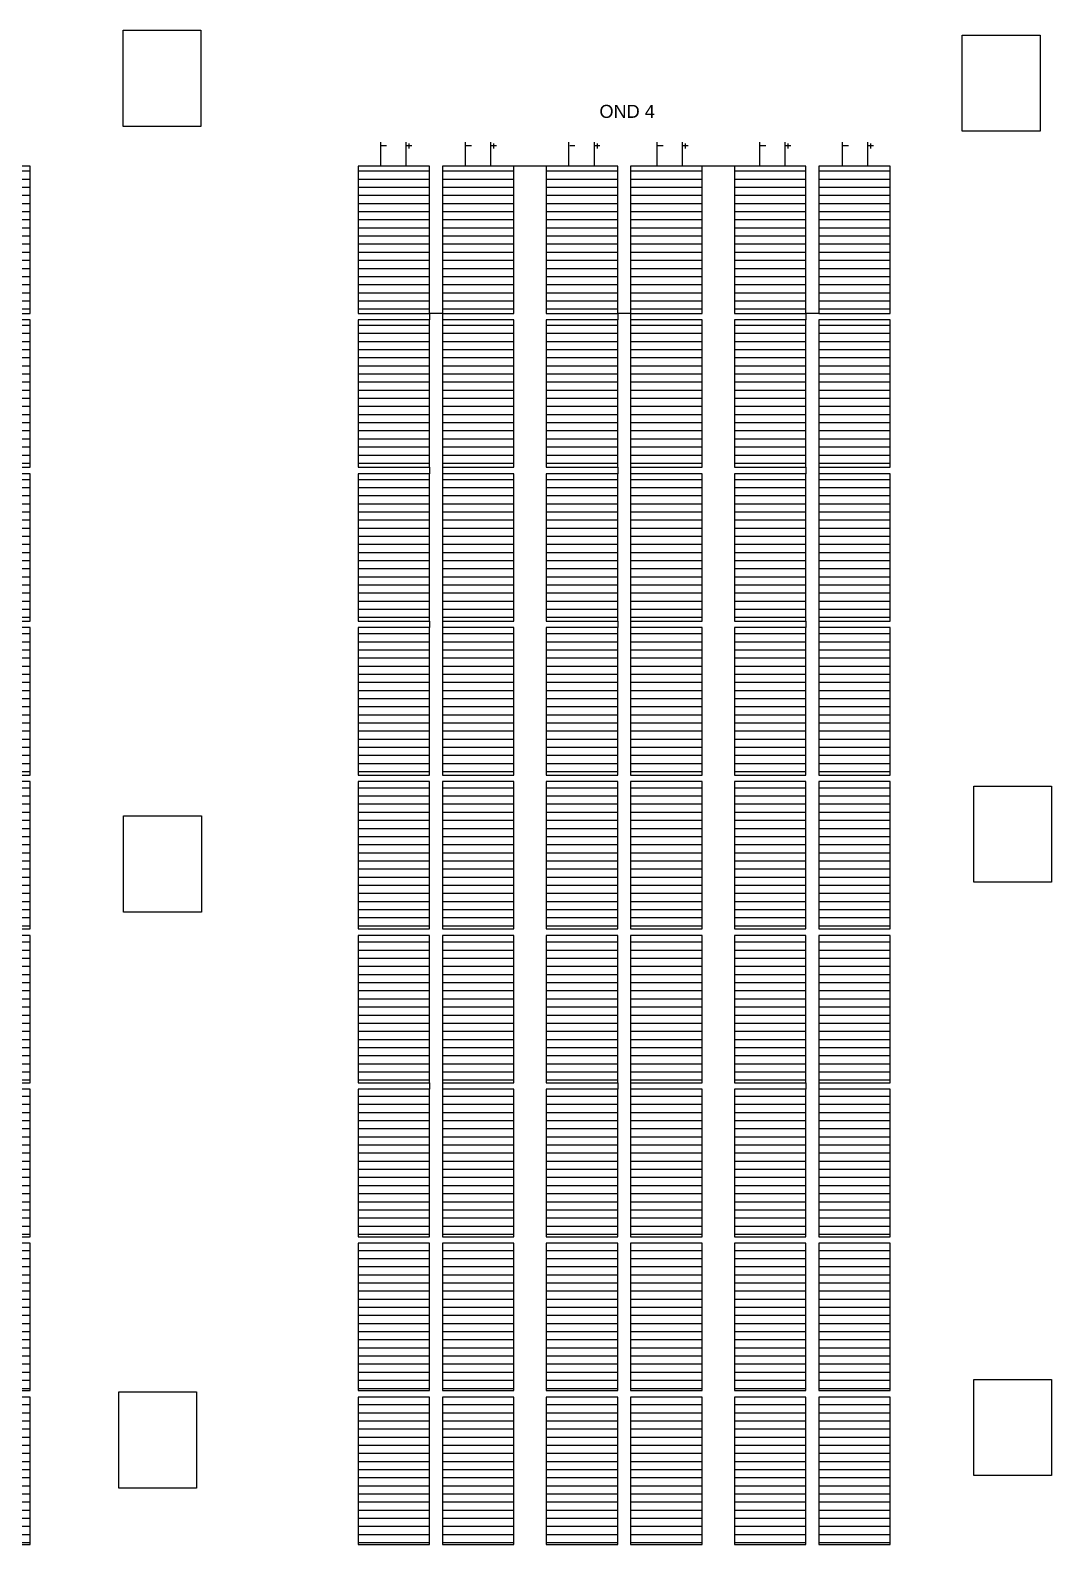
# Model space of a CAD drawing. Header units: inches. Extents: x 38 to 634, y 49 to 167.
# Drawn here: x 359.46 to 375.2, y 74.3 to 97.67 of the extents above; entities that cross this region are included whole.
import ezdxf

# ---------------------------------------------------------------- set-up
doc = ezdxf.new("R2010")
doc.units = ezdxf.units.IN
doc.header["$MEASUREMENT"] = 0
doc.styles.get("Standard").update_dxf_attribs({"font": 'arial.ttf'})

msp = doc.modelspace()

# ---------------------------------------------------------------- hatches: boundary and pattern name
at = {"true_color": 0x997378}
h = msp.add_hatch(dxfattribs=at)
h.set_pattern_fill('LINE', color=8)
h.paths.add_polyline_path([(359.464, 95.576), (358.364, 95.576), (358.364, 93.306), (359.464, 93.306)])
h.paths.add_polyline_path([(359.464, 93.206), (358.364, 93.206), (358.364, 90.936), (359.464, 90.936)])
h.paths.add_polyline_path([(359.464, 90.836), (358.364, 90.836), (358.364, 88.566), (359.464, 88.566)])
h.paths.add_polyline_path([(359.464, 88.466), (358.364, 88.466), (358.364, 86.196), (359.464, 86.196)])
h.paths.add_polyline_path([(359.464, 86.096), (358.364, 86.096), (358.364, 83.826), (359.464, 83.826)])
h.paths.add_polyline_path([(359.464, 83.726), (358.364, 83.726), (358.364, 81.456), (359.464, 81.456)])
h.paths.add_polyline_path([(359.464, 81.356), (358.364, 81.356), (358.364, 79.086), (359.464, 79.086)])
h.paths.add_polyline_path([(359.464, 78.986), (358.364, 78.986), (358.364, 76.716), (359.464, 76.716)])
h.paths.add_polyline_path([(359.464, 76.616), (358.364, 76.616), (358.364, 74.346), (359.464, 74.346)])
h.paths.add_polyline_path([(359.464, 74.246), (358.364, 74.246), (358.364, 71.976), (359.464, 71.976)])
h.paths.add_polyline_path([(359.464, 71.876), (358.364, 71.876), (358.364, 69.606), (359.464, 69.606)])
h.paths.add_polyline_path([(359.464, 69.506), (358.364, 69.506), (358.364, 67.236), (359.464, 67.236)])
h.paths.add_polyline_path([(359.464, 67.136), (358.364, 67.136), (358.364, 64.866), (359.464, 64.866)])
h.paths.add_polyline_path([(359.464, 64.766), (358.364, 64.766), (358.364, 62.496), (359.464, 62.496)])
h.paths.add_polyline_path([(359.464, 62.396), (358.364, 62.396), (358.364, 60.126), (359.464, 60.126)])
h = msp.add_hatch()
h.set_pattern_fill('LINE', color=4)
h.paths.add_polyline_path([(365.613, 95.576), (364.513, 95.576), (364.513, 93.306), (365.613, 93.306)])
h.paths.add_polyline_path([(365.613, 93.206), (364.513, 93.206), (364.513, 90.936), (365.613, 90.936)])
h.paths.add_polyline_path([(365.613, 90.836), (364.513, 90.836), (364.513, 88.566), (365.613, 88.566)])
h.paths.add_polyline_path([(365.613, 88.466), (364.513, 88.466), (364.513, 86.196), (365.613, 86.196)])
h.paths.add_polyline_path([(365.613, 86.096), (364.513, 86.096), (364.513, 83.826), (365.613, 83.826)])
h.paths.add_polyline_path([(365.613, 83.726), (364.513, 83.726), (364.513, 81.456), (365.613, 81.456)])
h.paths.add_polyline_path([(365.613, 81.356), (364.513, 81.356), (364.513, 79.086), (365.613, 79.086)])
h.paths.add_polyline_path([(365.613, 78.986), (364.513, 78.986), (364.513, 76.716), (365.613, 76.716)])
h.paths.add_polyline_path([(365.613, 76.616), (364.513, 76.616), (364.513, 74.346), (365.613, 74.346)])
h.paths.add_polyline_path([(365.613, 74.246), (364.513, 74.246), (364.513, 71.976), (365.613, 71.976)])
h.paths.add_polyline_path([(365.613, 71.876), (364.513, 71.876), (364.513, 69.606), (365.613, 69.606)])
h.paths.add_polyline_path([(365.613, 69.506), (364.513, 69.506), (364.513, 67.236), (365.613, 67.236)])
h.paths.add_polyline_path([(365.613, 67.136), (364.513, 67.136), (364.513, 64.866), (365.613, 64.866)])
h.paths.add_polyline_path([(365.613, 64.766), (364.513, 64.766), (364.513, 62.496), (365.613, 62.496)])
h.paths.add_polyline_path([(365.613, 62.396), (364.513, 62.396), (364.513, 60.126), (365.613, 60.126)])
at = {"true_color": 0x22346e}
h = msp.add_hatch(dxfattribs=at)
h.set_pattern_fill('LINE', color=159)
h.paths.add_polyline_path([(366.913, 95.576), (365.813, 95.576), (365.813, 93.306), (366.913, 93.306)])
h.paths.add_polyline_path([(366.913, 93.206), (365.813, 93.206), (365.813, 90.936), (366.913, 90.936)])
h.paths.add_polyline_path([(366.913, 90.836), (365.813, 90.836), (365.813, 88.566), (366.913, 88.566)])
h.paths.add_polyline_path([(366.913, 88.466), (365.813, 88.466), (365.813, 86.196), (366.913, 86.196)])
h.paths.add_polyline_path([(366.913, 86.096), (365.813, 86.096), (365.813, 83.826), (366.913, 83.826)])
h.paths.add_polyline_path([(366.913, 83.726), (365.813, 83.726), (365.813, 81.456), (366.913, 81.456)])
h.paths.add_polyline_path([(366.913, 81.356), (365.813, 81.356), (365.813, 79.086), (366.913, 79.086)])
h.paths.add_polyline_path([(366.913, 78.986), (365.813, 78.986), (365.813, 76.716), (366.913, 76.716)])
h.paths.add_polyline_path([(366.913, 76.616), (365.813, 76.616), (365.813, 74.346), (366.913, 74.346)])
h.paths.add_polyline_path([(366.913, 74.246), (365.813, 74.246), (365.813, 71.976), (366.913, 71.976)])
h.paths.add_polyline_path([(366.913, 71.876), (365.813, 71.876), (365.813, 69.606), (366.913, 69.606)])
h.paths.add_polyline_path([(366.913, 69.506), (365.813, 69.506), (365.813, 67.236), (366.913, 67.236)])
h.paths.add_polyline_path([(366.913, 67.136), (365.813, 67.136), (365.813, 64.866), (366.913, 64.866)])
h.paths.add_polyline_path([(366.913, 64.766), (365.813, 64.766), (365.813, 62.496), (366.913, 62.496)])
h.paths.add_polyline_path([(366.913, 62.396), (365.813, 62.396), (365.813, 60.126), (366.913, 60.126)])
at = {"true_color": 0xedee99}
h = msp.add_hatch(dxfattribs=at)
h.set_pattern_fill('LINE', color=61)
h.paths.add_polyline_path([(368.513, 95.576), (367.413, 95.576), (367.413, 93.306), (368.513, 93.306)])
h.paths.add_polyline_path([(368.513, 93.206), (367.413, 93.206), (367.413, 90.936), (368.513, 90.936)])
h.paths.add_polyline_path([(368.513, 90.836), (367.413, 90.836), (367.413, 88.566), (368.513, 88.566)])
h.paths.add_polyline_path([(368.513, 88.466), (367.413, 88.466), (367.413, 86.196), (368.513, 86.196)])
h.paths.add_polyline_path([(368.513, 86.096), (367.413, 86.096), (367.413, 83.826), (368.513, 83.826)])
h.paths.add_polyline_path([(368.513, 83.726), (367.413, 83.726), (367.413, 81.456), (368.513, 81.456)])
h.paths.add_polyline_path([(368.513, 81.356), (367.413, 81.356), (367.413, 79.086), (368.513, 79.086)])
h.paths.add_polyline_path([(368.513, 78.986), (367.413, 78.986), (367.413, 76.716), (368.513, 76.716)])
h.paths.add_polyline_path([(368.513, 76.616), (367.413, 76.616), (367.413, 74.346), (368.513, 74.346)])
h.paths.add_polyline_path([(368.513, 74.246), (367.413, 74.246), (367.413, 71.976), (368.513, 71.976)])
h.paths.add_polyline_path([(368.513, 71.876), (367.413, 71.876), (367.413, 69.606), (368.513, 69.606)])
h.paths.add_polyline_path([(368.513, 69.506), (367.413, 69.506), (367.413, 67.236), (368.513, 67.236)])
h.paths.add_polyline_path([(368.513, 67.136), (367.413, 67.136), (367.413, 64.866), (368.513, 64.866)])
h.paths.add_polyline_path([(368.513, 64.766), (367.413, 64.766), (367.413, 62.496), (368.513, 62.496)])
h.paths.add_polyline_path([(368.513, 62.396), (367.413, 62.396), (367.413, 60.126), (368.513, 60.126)])
at = {"true_color": 0x727430}
h = msp.add_hatch(dxfattribs=at)
h.set_pattern_fill('LINE', color=67)
h.paths.add_polyline_path([(369.813, 95.576), (368.713, 95.576), (368.713, 93.306), (369.813, 93.306)])
h.paths.add_polyline_path([(369.813, 93.206), (368.713, 93.206), (368.713, 90.936), (369.813, 90.936)])
h.paths.add_polyline_path([(369.813, 90.836), (368.713, 90.836), (368.713, 88.566), (369.813, 88.566)])
h.paths.add_polyline_path([(369.813, 88.466), (368.713, 88.466), (368.713, 86.196), (369.813, 86.196)])
h.paths.add_polyline_path([(369.813, 86.096), (368.713, 86.096), (368.713, 83.826), (369.813, 83.826)])
h.paths.add_polyline_path([(369.813, 83.726), (368.713, 83.726), (368.713, 81.456), (369.813, 81.456)])
h.paths.add_polyline_path([(369.813, 81.356), (368.713, 81.356), (368.713, 79.086), (369.813, 79.086)])
h.paths.add_polyline_path([(369.813, 78.986), (368.713, 78.986), (368.713, 76.716), (369.813, 76.716)])
h.paths.add_polyline_path([(369.813, 76.616), (368.713, 76.616), (368.713, 74.346), (369.813, 74.346)])
h.paths.add_polyline_path([(369.813, 74.246), (368.713, 74.246), (368.713, 71.976), (369.813, 71.976)])
h.paths.add_polyline_path([(369.813, 71.876), (368.713, 71.876), (368.713, 69.606), (369.813, 69.606)])
h.paths.add_polyline_path([(369.813, 69.506), (368.713, 69.506), (368.713, 67.236), (369.813, 67.236)])
h.paths.add_polyline_path([(369.813, 67.136), (368.713, 67.136), (368.713, 64.866), (369.813, 64.866)])
h.paths.add_polyline_path([(369.813, 64.766), (368.713, 64.766), (368.713, 62.496), (369.813, 62.496)])
h.paths.add_polyline_path([(369.813, 62.396), (368.713, 62.396), (368.713, 60.126), (369.813, 60.126)])
at = {"true_color": 0x636466}
h = msp.add_hatch(dxfattribs=at)
h.set_pattern_fill('LINE', color=251)
h.paths.add_polyline_path([(371.413, 95.576), (370.313, 95.576), (370.313, 93.306), (371.413, 93.306)])
h.paths.add_polyline_path([(371.413, 93.206), (370.313, 93.206), (370.313, 90.936), (371.413, 90.936)])
h.paths.add_polyline_path([(371.413, 90.836), (370.313, 90.836), (370.313, 88.566), (371.413, 88.566)])
h.paths.add_polyline_path([(371.413, 88.466), (370.313, 88.466), (370.313, 86.196), (371.413, 86.196)])
h.paths.add_polyline_path([(371.413, 86.096), (370.313, 86.096), (370.313, 83.826), (371.413, 83.826)])
h.paths.add_polyline_path([(371.413, 83.726), (370.313, 83.726), (370.313, 81.456), (371.413, 81.456)])
h.paths.add_polyline_path([(371.413, 81.356), (370.313, 81.356), (370.313, 79.086), (371.413, 79.086)])
h.paths.add_polyline_path([(371.413, 78.986), (370.313, 78.986), (370.313, 76.716), (371.413, 76.716)])
h.paths.add_polyline_path([(371.413, 76.616), (370.313, 76.616), (370.313, 74.346), (371.413, 74.346)])
h.paths.add_polyline_path([(371.413, 74.246), (370.313, 74.246), (370.313, 71.976), (371.413, 71.976)])
h.paths.add_polyline_path([(371.413, 71.876), (370.313, 71.876), (370.313, 69.606), (371.413, 69.606)])
h.paths.add_polyline_path([(371.413, 69.506), (370.313, 69.506), (370.313, 67.236), (371.413, 67.236)])
h.paths.add_polyline_path([(371.413, 67.136), (370.313, 67.136), (370.313, 64.866), (371.413, 64.866)])
h.paths.add_polyline_path([(371.413, 64.766), (370.313, 64.766), (370.313, 62.496), (371.413, 62.496)])
h.paths.add_polyline_path([(371.413, 62.396), (370.313, 62.396), (370.313, 60.126), (371.413, 60.126)])
h = msp.add_hatch()
h.set_pattern_fill('LINE', color=9)
h.paths.add_polyline_path([(372.713, 95.576), (371.613, 95.576), (371.613, 93.306), (372.713, 93.306)])
h.paths.add_polyline_path([(372.713, 93.206), (371.613, 93.206), (371.613, 90.936), (372.713, 90.936)])
h.paths.add_polyline_path([(372.713, 90.836), (371.613, 90.836), (371.613, 88.566), (372.713, 88.566)])
h.paths.add_polyline_path([(372.713, 88.466), (371.613, 88.466), (371.613, 86.196), (372.713, 86.196)])
h.paths.add_polyline_path([(372.713, 86.096), (371.613, 86.096), (371.613, 83.826), (372.713, 83.826)])
h.paths.add_polyline_path([(372.713, 83.726), (371.613, 83.726), (371.613, 81.456), (372.713, 81.456)])
h.paths.add_polyline_path([(372.713, 81.356), (371.613, 81.356), (371.613, 79.086), (372.713, 79.086)])
h.paths.add_polyline_path([(372.713, 78.986), (371.613, 78.986), (371.613, 76.716), (372.713, 76.716)])
h.paths.add_polyline_path([(372.713, 76.616), (371.613, 76.616), (371.613, 74.346), (372.713, 74.346)])
h.paths.add_polyline_path([(372.713, 74.246), (371.613, 74.246), (371.613, 71.976), (372.713, 71.976)])
h.paths.add_polyline_path([(372.713, 71.876), (371.613, 71.876), (371.613, 69.606), (372.713, 69.606)])
h.paths.add_polyline_path([(372.713, 69.506), (371.613, 69.506), (371.613, 67.236), (372.713, 67.236)])
h.paths.add_polyline_path([(372.713, 67.136), (371.613, 67.136), (371.613, 64.866), (372.713, 64.866)])
h.paths.add_polyline_path([(372.713, 64.766), (371.613, 64.766), (371.613, 62.496), (372.713, 62.496)])
h.paths.add_polyline_path([(372.713, 62.396), (371.613, 62.396), (371.613, 60.126), (372.713, 60.126)])

# ---------------------------------------------------------------- linework, layer by layer
for p, q in [((360.893, 97.666), (362.093, 97.666)), ((360.893, 96.185), (360.893, 97.666)), ((362.093, 97.666), (362.093, 97.385)), ((373.823, 97.592), (375.023, 97.592)), ((373.823, 96.112), (373.823, 97.592)), ((375.023, 97.592), (375.023, 97.312)), ((362.093, 97.385), (362.093, 97.385)), ((362.093, 97.385), (362.093, 96.185)), ((375.023, 97.312), (375.023, 97.312)), ((375.023, 97.312), (375.023, 96.112)), ((362.093, 96.185), (360.893, 96.185)), ((375.023, 96.112), (373.823, 96.112)), ((364.954, 95.886), (364.875, 95.886)), ((365.34, 95.886), (365.26, 95.886)), ((365.3, 95.846), (365.3, 95.925)), ((366.259, 95.886), (366.179, 95.886)), ((366.644, 95.886), (366.565, 95.886)), ((366.605, 95.846), (366.605, 95.925)), ((367.855, 95.886), (367.775, 95.886)), ((368.24, 95.886), (368.161, 95.886)), ((368.2, 95.846), (368.2, 95.925)), ((369.212, 95.886), (369.133, 95.886)), ((369.598, 95.886), (369.518, 95.886)), ((369.558, 95.846), (369.558, 95.925)), ((370.795, 95.886), (370.716, 95.886)), ((371.181, 95.886), (371.101, 95.886)), ((371.141, 95.846), (371.141, 95.925)), ((372.067, 95.886), (371.988, 95.886)), ((372.453, 95.886), (372.373, 95.886)), ((372.413, 95.846), (372.413, 95.925)), ((367.413, 95.576), (366.913, 95.576)), ((370.313, 95.576), (369.813, 95.576)), ((365.813, 93.306), (365.613, 93.306)), ((365.613, 93.306), (365.613, 93.206)), ((365.813, 93.306), (365.813, 93.206)), ((368.713, 93.306), (368.513, 93.306)), ((368.513, 93.306), (368.513, 93.206)), ((368.713, 93.306), (368.713, 93.206)), ((371.613, 93.306), (371.413, 93.306)), ((371.413, 93.306), (371.413, 93.206)), ((365.613, 90.936), (365.613, 90.836)), ((365.813, 90.936), (365.813, 90.836)), ((368.513, 90.936), (368.513, 90.836)), ((368.713, 90.936), (368.713, 90.836)), ((371.413, 90.936), (371.413, 90.836)), ((371.613, 90.936), (371.613, 90.836)), ((365.613, 88.566), (365.613, 88.466)), ((365.813, 88.566), (365.813, 88.466)), ((368.513, 88.566), (368.513, 88.466)), ((368.713, 88.566), (368.713, 88.466)), ((371.413, 88.566), (371.413, 88.466)), ((371.613, 88.566), (371.613, 88.466)), ((373.999, 86.024), (375.199, 86.024)), ((373.999, 84.544), (373.999, 86.024)), ((375.199, 86.024), (375.199, 85.744)), ((360.902, 85.566), (362.102, 85.566)), ((360.902, 84.086), (360.902, 85.566)), ((362.102, 85.566), (362.102, 85.286)), ((375.199, 85.744), (375.199, 85.744)), ((375.199, 85.744), (375.199, 84.544)), ((362.102, 85.286), (362.102, 85.286)), ((362.102, 85.286), (362.102, 84.086)), ((375.199, 84.544), (373.999, 84.544)), ((362.102, 84.086), (360.902, 84.086)), ((365.613, 81.456), (365.613, 81.356)), ((365.813, 81.456), (365.813, 81.356)), ((368.513, 81.456), (368.513, 81.356)), ((368.713, 81.456), (368.713, 81.356)), ((371.413, 81.456), (371.413, 81.356)), ((371.613, 81.456), (371.613, 81.356)), ((373.999, 76.886), (375.199, 76.886)), ((373.999, 75.406), (373.999, 76.886)), ((375.199, 76.886), (375.199, 76.606)), ((360.826, 76.695), (362.026, 76.695)), ((360.826, 75.215), (360.826, 76.695)), ((362.026, 76.695), (362.026, 76.415)), ((375.199, 76.606), (375.199, 76.606)), ((375.199, 76.606), (375.199, 75.406)), ((362.026, 76.415), (362.026, 76.415)), ((362.026, 76.415), (362.026, 75.215)), ((375.199, 75.406), (373.999, 75.406)), ((362.026, 75.215), (360.826, 75.215))]:
    msp.add_line(p, q)
at = {"color": 1}
for p, q in [((364.857, 95.942), (364.857, 95.576)), ((366.162, 95.942), (366.162, 95.576)), ((367.758, 95.942), (367.758, 95.576)), ((369.115, 95.942), (369.115, 95.576)), ((370.698, 95.942), (370.698, 95.576)), ((371.97, 95.942), (371.97, 95.576))]:
    msp.add_line(p, q, dxfattribs=at)
at = {"color": 5}
for p, q in [((365.248, 95.942), (365.248, 95.576)), ((366.553, 95.942), (366.553, 95.576)), ((368.149, 95.942), (368.149, 95.576)), ((369.506, 95.942), (369.506, 95.576)), ((371.089, 95.942), (371.089, 95.576)), ((372.361, 95.942), (372.361, 95.576))]:
    msp.add_line(p, q, dxfattribs=at)
for points in [[(358.364, 93.306), (359.464, 93.306), (359.464, 95.576), (358.364, 95.576)], [(364.513, 93.306), (365.613, 93.306), (365.613, 95.576), (364.513, 95.576)], [(365.813, 93.306), (366.913, 93.306), (366.913, 95.576), (365.813, 95.576)], [(367.413, 93.306), (368.513, 93.306), (368.513, 95.576), (367.413, 95.576)], [(368.713, 93.306), (369.813, 93.306), (369.813, 95.576), (368.713, 95.576)], [(370.313, 93.306), (371.413, 93.306), (371.413, 95.576), (370.313, 95.576)], [(371.613, 93.306), (372.713, 93.306), (372.713, 95.576), (371.613, 95.576)], [(358.364, 90.936), (359.464, 90.936), (359.464, 93.206), (358.364, 93.206)], [(364.513, 90.936), (365.613, 90.936), (365.613, 93.206), (364.513, 93.206)], [(365.813, 90.936), (366.913, 90.936), (366.913, 93.206), (365.813, 93.206)], [(367.413, 90.936), (368.513, 90.936), (368.513, 93.206), (367.413, 93.206)], [(368.713, 90.936), (369.813, 90.936), (369.813, 93.206), (368.713, 93.206)], [(370.313, 90.936), (371.413, 90.936), (371.413, 93.206), (370.313, 93.206)], [(371.613, 90.936), (372.713, 90.936), (372.713, 93.206), (371.613, 93.206)], [(358.364, 88.566), (359.464, 88.566), (359.464, 90.836), (358.364, 90.836)], [(364.513, 88.566), (365.613, 88.566), (365.613, 90.836), (364.513, 90.836)], [(365.813, 88.566), (366.913, 88.566), (366.913, 90.836), (365.813, 90.836)], [(367.413, 88.566), (368.513, 88.566), (368.513, 90.836), (367.413, 90.836)], [(368.713, 88.566), (369.813, 88.566), (369.813, 90.836), (368.713, 90.836)], [(370.313, 88.566), (371.413, 88.566), (371.413, 90.836), (370.313, 90.836)], [(371.613, 88.566), (372.713, 88.566), (372.713, 90.836), (371.613, 90.836)], [(358.364, 86.196), (359.464, 86.196), (359.464, 88.466), (358.364, 88.466)], [(364.513, 86.196), (365.613, 86.196), (365.613, 88.466), (364.513, 88.466)], [(365.813, 86.196), (366.913, 86.196), (366.913, 88.466), (365.813, 88.466)], [(367.413, 86.196), (368.513, 86.196), (368.513, 88.466), (367.413, 88.466)], [(368.713, 86.196), (369.813, 86.196), (369.813, 88.466), (368.713, 88.466)], [(370.313, 86.196), (371.413, 86.196), (371.413, 88.466), (370.313, 88.466)], [(371.613, 86.196), (372.713, 86.196), (372.713, 88.466), (371.613, 88.466)], [(358.364, 83.826), (359.464, 83.826), (359.464, 86.096), (358.364, 86.096)], [(364.513, 83.826), (365.613, 83.826), (365.613, 86.096), (364.513, 86.096)], [(365.813, 83.826), (366.913, 83.826), (366.913, 86.096), (365.813, 86.096)], [(367.413, 83.826), (368.513, 83.826), (368.513, 86.096), (367.413, 86.096)], [(368.713, 83.826), (369.813, 83.826), (369.813, 86.096), (368.713, 86.096)], [(370.313, 83.826), (371.413, 83.826), (371.413, 86.096), (370.313, 86.096)], [(371.613, 83.826), (372.713, 83.826), (372.713, 86.096), (371.613, 86.096)], [(358.364, 81.456), (359.464, 81.456), (359.464, 83.726), (358.364, 83.726)], [(364.513, 81.456), (365.613, 81.456), (365.613, 83.726), (364.513, 83.726)], [(365.813, 81.456), (366.913, 81.456), (366.913, 83.726), (365.813, 83.726)], [(367.413, 81.456), (368.513, 81.456), (368.513, 83.726), (367.413, 83.726)], [(368.713, 81.456), (369.813, 81.456), (369.813, 83.726), (368.713, 83.726)], [(370.313, 81.456), (371.413, 81.456), (371.413, 83.726), (370.313, 83.726)], [(371.613, 81.456), (372.713, 81.456), (372.713, 83.726), (371.613, 83.726)], [(358.364, 79.086), (359.464, 79.086), (359.464, 81.356), (358.364, 81.356)], [(364.513, 79.086), (365.613, 79.086), (365.613, 81.356), (364.513, 81.356)], [(365.813, 79.086), (366.913, 79.086), (366.913, 81.356), (365.813, 81.356)], [(367.413, 79.086), (368.513, 79.086), (368.513, 81.356), (367.413, 81.356)], [(368.713, 79.086), (369.813, 79.086), (369.813, 81.356), (368.713, 81.356)], [(370.313, 79.086), (371.413, 79.086), (371.413, 81.356), (370.313, 81.356)], [(371.613, 79.086), (372.713, 79.086), (372.713, 81.356), (371.613, 81.356)], [(358.364, 76.716), (359.464, 76.716), (359.464, 78.986), (358.364, 78.986)], [(364.513, 76.716), (365.613, 76.716), (365.613, 78.986), (364.513, 78.986)], [(365.813, 76.716), (366.913, 76.716), (366.913, 78.986), (365.813, 78.986)], [(367.413, 76.716), (368.513, 76.716), (368.513, 78.986), (367.413, 78.986)], [(368.713, 76.716), (369.813, 76.716), (369.813, 78.986), (368.713, 78.986)], [(370.313, 76.716), (371.413, 76.716), (371.413, 78.986), (370.313, 78.986)], [(371.613, 76.716), (372.713, 76.716), (372.713, 78.986), (371.613, 78.986)], [(358.364, 74.346), (359.464, 74.346), (359.464, 76.616), (358.364, 76.616)], [(364.513, 74.346), (365.613, 74.346), (365.613, 76.616), (364.513, 76.616)], [(365.813, 74.346), (366.913, 74.346), (366.913, 76.616), (365.813, 76.616)], [(367.413, 74.346), (368.513, 74.346), (368.513, 76.616), (367.413, 76.616)], [(368.713, 74.346), (369.813, 74.346), (369.813, 76.616), (368.713, 76.616)], [(370.313, 74.346), (371.413, 74.346), (371.413, 76.616), (370.313, 76.616)], [(371.613, 74.346), (372.713, 74.346), (372.713, 76.616), (371.613, 76.616)]]:
    msp.add_lwpolyline(points, close=True)

# ---------------------------------------------------------------- texts
at = {"color": 5, "insert": (368.232, 96.518), "char_height": 0.2, "attachment_point": 1}
msp.add_mtext_dynamic_manual_height_columns('{\\C256;OND 4}', width=2.27344, gutter_width=1, heights=[0], dxfattribs=at)

doc.saveas('drawing.dxf')
